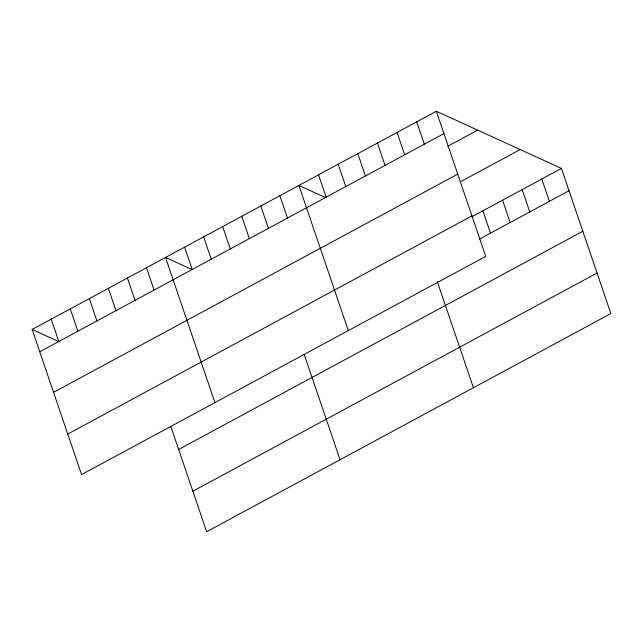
<?xml version="1.0" encoding="UTF-8"?>
<svg xmlns="http://www.w3.org/2000/svg" width="643" height="643" viewBox="0 0 643 643"><rect width="100%" height="100%" fill="white"/><g stroke="black" fill="none" stroke-linecap="round" stroke-linejoin="round"><path stroke-width="0.96" d="M436.332 111.263L485.746 256.412L81.565 474.598L32.15 329.449L436.332 111.263L561.435 168.402L610.85 313.551L206.668 531.737L170.813 426.43M39.753 351.785L443.935 133.599M447.745 146.242L477.62 130.119M53.554 392.318L457.736 174.124M461.256 181.334L520.155 149.546M67.764 434.073L471.954 215.887M471.809 216.779L561.435 168.402M479.421 239.124L569.039 190.746M178.658 449.457L582.839 231.271M192.868 491.212L597.05 273.026M325.575 197.618L298.915 185.441L348.321 330.598M192.193 269.626L165.532 257.441L214.947 402.598M32.15 329.449L58.81 341.626M541.808 179.003L549.411 201.339M522.172 189.597L529.776 211.941M502.545 200.198L510.148 222.534M482.909 210.791L490.513 233.136M416.704 121.857L424.308 144.201M397.069 132.458L404.672 154.794M437.264 281.505L473.425 387.737M377.441 143.051L385.044 165.396M357.805 153.653L365.409 175.989M338.178 164.246L345.781 186.591M318.542 174.848L326.146 197.184M279.858 195.729L287.461 218.073M260.801 206.017L268.404 228.353M304.195 354.43L340.051 459.737M241.752 216.297L249.355 238.641M222.695 226.585L230.298 248.929M203.638 236.873L211.242 259.209M184.581 247.161L192.193 269.497M146.475 267.729L154.079 290.073M127.418 278.017L135.03 300.353M108.37 288.305L115.973 310.641M89.313 298.585L96.916 320.929M70.256 308.873L77.867 331.217M51.207 319.161L58.81 341.497"/></g></svg>
